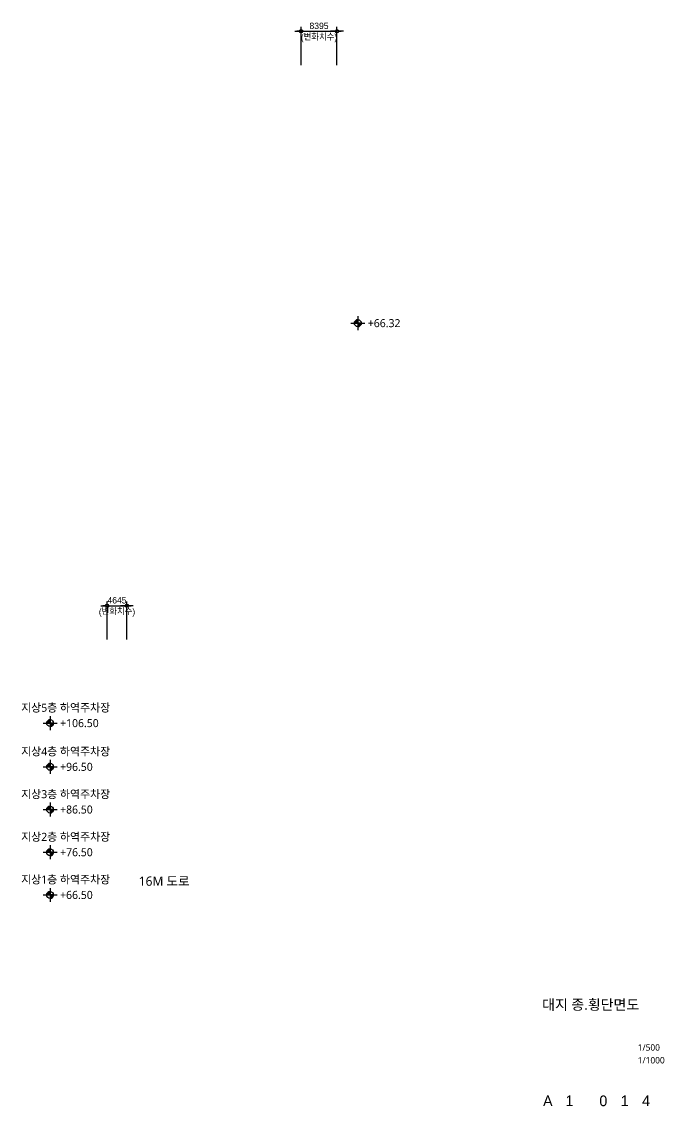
# Model space of a CAD drawing. Header units: millimetres. Extents: x 42804963 to 43185744, y 1349894 to 1613115.
# Drawn here: x 43035239 to 43185744, y 1349894 to 1603913 of the extents above; entities that cross this region are included whole.
import ezdxf
from ezdxf.enums import TextEntityAlignment as Align

# ---------------------------------------------------------------- set-up
doc = ezdxf.new("R2010")
doc.units = ezdxf.units.MM
doc.header["$LTSCALE"] = 1000
doc.header["$MEASUREMENT"] = 0
doc.header["$PDSIZE"] = -10
doc.layers.get('0').update_dxf_attribs({"linetype": 'CONTINUOUS'})
doc.layers.get('Defpoints').update_dxf_attribs({"color": 171, "linetype": 'CONTINUOUS'})
for name, color, linetype in [('__COL', 2, 'CONTINUOUS'), ('NDIM', 7, 'CONTINUOUS'), ('SYMBOL', 6, 'CONTINUOUS'), ('TEXT', 3, 'CONTINUOUS'), ('TEXT(실명)', 3, 'CONTINUOUS'), ('TEXT-TITLE', 6, 'CONTINUOUS'), ('TEXT-기입', 6, 'CONTINUOUS')]:
    doc.layers.add(name, color=color, linetype=linetype)
doc.styles.add('CGS', font='cgse', dxfattribs={"bigfont": 'cgs'})
doc.styles.add('나눔바른고딕', font='NanumBarunGothic.ttf')
doc.dimstyles.new('NDIM 1200', dxfattribs={"dimscale": 500, "dimtxt": 3, "dimasz": 1, "dimexe": 2, "dimexo": 2, "dimgap": 1, "dimtad": 1, "dimdec": 0, "dimdsep": 46, "dimtxsty": 'CGS', "dimblk": 'DOT0', "dimcen": 1, "dimdle": 8, "dimclrd": 2, "dimclre": 2, "dimclrt": 2, "dimadec": 0, "dimazin": 0, "dimtfac": 1, "dimtdec": 0, "dimtix": 1, "dimtmove": 2, "dimatfit": 3, "dimldrblk": 'DOT0', "dimfxl": 1, "dimtolj": 1, "dimtzin": 0, "dimlwd": -1, "dimlwe": -1, "dimarcsym": 0})

# ---------------------------------------------------------------- blocks, each defined once
blk = doc.blocks.new('십자')
at = {"layer": 'SYMBOL', "ltscale": 5}
h = blk.add_hatch(color=256, dxfattribs=at)
h.dxf.hatch_style = 1
edge = h.paths.add_edge_path()
edge.add_line((0, 0), (0, 1299))
edge.add_arc((0, 0), 1299, 90, 180)
edge.add_line((-1299, 0), (0, 0))
edge = h.paths.add_edge_path()
edge.add_line((0, 0), (0, -1299))
edge.add_arc((0, 0), 1299, 270, 360)
edge.add_line((1299, 0), (0, 0))
for p, q in [((0, 2599), (0, -2599)), ((-2599, 0), (2599, 0))]:
    blk.add_line(p, q, dxfattribs=at)
for points in [[(0, 0), (0, 1299, 0.4142136), (-1299, 0)], [(0, 0), (0, -1299, 0.4142136), (1299, 0)]]:
    blk.add_lwpolyline(points, format="xyb", close=True, dxfattribs=at)
blk.add_circle((0, 0), 1299, dxfattribs=at)
blk = doc.blocks.new('DOT0')
blk.add_line((-3, 0), (3, 0))
at = {"color": 6}
blk.add_circle((0, 0), 0.75, dxfattribs=at)
blk = doc.blocks.new('*D11')
at = {"layer": 'Defpoints', "color": 0, "ltscale": 0.4, "transparency": 16777216}
for p in [(43109073, 1601678), (43100679, 1592753), (43109073, 1592753)]:
    blk.add_point(p, dxfattribs=at)
at = {"layer": 'NDIM', "ltscale": 0.4, "transparency": 16777216}
for p, q in [((43100179, 1601678), (43099679, 1601678)), ((43100679, 1593753), (43100679, 1602678)), ((43100679, 1601678), (43109073, 1601678)), ((43109073, 1593753), (43109073, 1602678)), ((43109573, 1601678), (43110073, 1601678))]:
    blk.add_line(p, q, dxfattribs=at)
at = {"layer": 'NDIM', "ltscale": 0.4, "transparency": 16777216, "xscale": 500, "yscale": 500, "zscale": 500}
blk.add_blockref('DOT0', (43100679, 1601678), dxfattribs=at)
at = {"layer": 'NDIM', "ltscale": 0.4, "transparency": 16777216, "xscale": 500, "yscale": 500, "zscale": 500, "rotation": 180}
blk.add_blockref('DOT0', (43109073, 1601678), dxfattribs=at)
at = {"layer": 'NDIM', "ltscale": 0.4, "transparency": 16777216, "char_height": 1500, "attachment_point": 5, "style": 'CGS'}
for s, insert in [('\\A1;8395', (43104876, 1602928)), ('\\A1;(변화치수)', (43104876, 1600036))]:
    blk.add_mtext(s, dxfattribs=dict(at, insert=insert))
blk = doc.blocks.new('*D12')
at = {"layer": 'Defpoints', "color": 0, "ltscale": 0.4, "transparency": 16777216}
for p in [(43059884, 1467144), (43055239, 1458219), (43059884, 1458219)]:
    blk.add_point(p, dxfattribs=at)
at = {"layer": 'NDIM', "ltscale": 0.4, "transparency": 16777216}
for p, q in [((43054739, 1467144), (43054239, 1467144)), ((43055239, 1459219), (43055239, 1468144)), ((43055239, 1467144), (43059884, 1467144)), ((43059884, 1459219), (43059884, 1468144)), ((43060384, 1467144), (43060884, 1467144))]:
    blk.add_line(p, q, dxfattribs=at)
at = {"layer": 'NDIM', "ltscale": 0.4, "transparency": 16777216, "xscale": 500, "yscale": 500, "zscale": 500}
blk.add_blockref('DOT0', (43055239, 1467144), dxfattribs=at)
at = {"layer": 'NDIM', "ltscale": 0.4, "transparency": 16777216, "xscale": 500, "yscale": 500, "zscale": 500, "rotation": 180}
blk.add_blockref('DOT0', (43059884, 1467144), dxfattribs=at)
at = {"layer": 'NDIM', "ltscale": 0.4, "transparency": 16777216, "char_height": 1500, "attachment_point": 5, "style": 'CGS'}
for s, insert in [('\\A1;4645', (43057561, 1468394)), ('\\A1;(변화치수)', (43057561, 1465502))]:
    blk.add_mtext(s, dxfattribs=dict(at, insert=insert))

msp = doc.modelspace()

# ---------------------------------------------------------------- block references
at = {"layer": 'SYMBOL', "xscale": 0.625, "yscale": 0.625, "zscale": 0.625}
for p in [(43113965.2, 1533304.3, 291666.7), (43041897.6, 1439634.9, 291666.7), (43041897.6, 1429396.9, 291666.7), (43041897.6, 1419396.9, 291666.7), (43041897.6, 1409396.9, 291666.7), (43041897.6, 1399396.9, 291666.7)]:
    msp.add_blockref('십자', p, dxfattribs=at)

# ---------------------------------------------------------------- texts
at = {"layer": '__COL', "color": 7, "style": '나눔바른고딕'}
for s, p in [('+66.32', (43116309.5, 1532372, 291666.7)), ('+106.50', (43044241.9, 1438702.6, 291666.7)), ('+96.50', (43044241.9, 1428464.6, 291666.7)), ('+86.50', (43044241.9, 1418464.6, 291666.7)), ('+76.50', (43044241.9, 1408464.6, 291666.7)), ('+66.50', (43044241.9, 1398464.6, 291666.7))]:
    msp.add_text(s, height=1875, dxfattribs=at).set_placement(p)
at = {"layer": 'TEXT', "style": '나눔바른고딕'}
for s, p in [('지상5층 하역주차장', (43055966, 1442302.2, 291666.7)), ('지상4층 하역주차장', (43055966, 1432064.2, 291666.7)), ('지상3층 하역주차장', (43055966, 1422064.2, 291666.7)), ('지상2층 하역주차장', (43055966, 1412064.2, 291666.7)), ('지상1층 하역주차장', (43055966, 1402064.2, 291666.7))]:
    msp.add_text(s, height=1875, dxfattribs=at).set_placement(p, align=Align.RIGHT)
at = {"layer": 'TEXT(실명)', "style": '나눔바른고딕'}
msp.add_text('16M 도로', height=2160, dxfattribs=at).set_placement((43062652.1, 1401547.2, 291666.7))
at = {"layer": 'TEXT-TITLE', "style": '나눔바른고딕'}
msp.add_text('대지 종.횡단면도', height=2400, dxfattribs=at).set_placement((43168507.4, 1372505.8), align=Align.CENTER)
at = {"layer": 'TEXT-기입', "style": '나눔바른고딕'}
for s, p in [('1/500', (43179525.3, 1362479.5)), ('1/1000', (43179525.3, 1359479.5))]:
    msp.add_text(s, height=1500, dxfattribs=at).set_placement(p, align=Align.BOTTOM_LEFT)
at = {"layer": 'TEXT-기입', "style": 'CGS'}
for s, p in [('A', (43158462.2, 1351179.5)), ('1', (43163525, 1351179.5)), ('0', (43171462.2, 1351179.5)), ('1', (43176462.2, 1351179.5)), ('4', (43181462.2, 1351179.5))]:
    msp.add_text(s, height=2500, dxfattribs=at).set_placement(p, align=Align.MIDDLE_CENTER)

# ---------------------------------------------------------------- dimensions: what is measured, and where the dimension line sits
at = {"layer": 'NDIM', "ltscale": 0.4}
for base, p1, p2, picture, middle in [((43109073.4, 1601678.4, 291666.7), (43100678.6, 1592752.7, 291666.7), (43109073.4, 1592752.7, 291666.7), '*D11', (43104876, 1601678.4, 291666.7)), ((43059883.8, 1467144.4, 291667.7), (43055239.1, 1458218.6, 291667.7), (43059883.8, 1458218.6, 291667.7), '*D12', (43057561.5, 1467144.4, 291667.7))]:
    dim = msp.add_linear_dim(base=base, p1=p1, p2=p2, text='<>\\X (변화치수)', dimstyle='NDIM 1200', override={"dimclrd": 256, "dimclre": 256, "dimclrt": 256}, dxfattribs=at)
    dim.commit()
    dim.dimension.update_dxf_attribs({"geometry": picture, "text_midpoint": middle})

doc.saveas('drawing.dxf')
